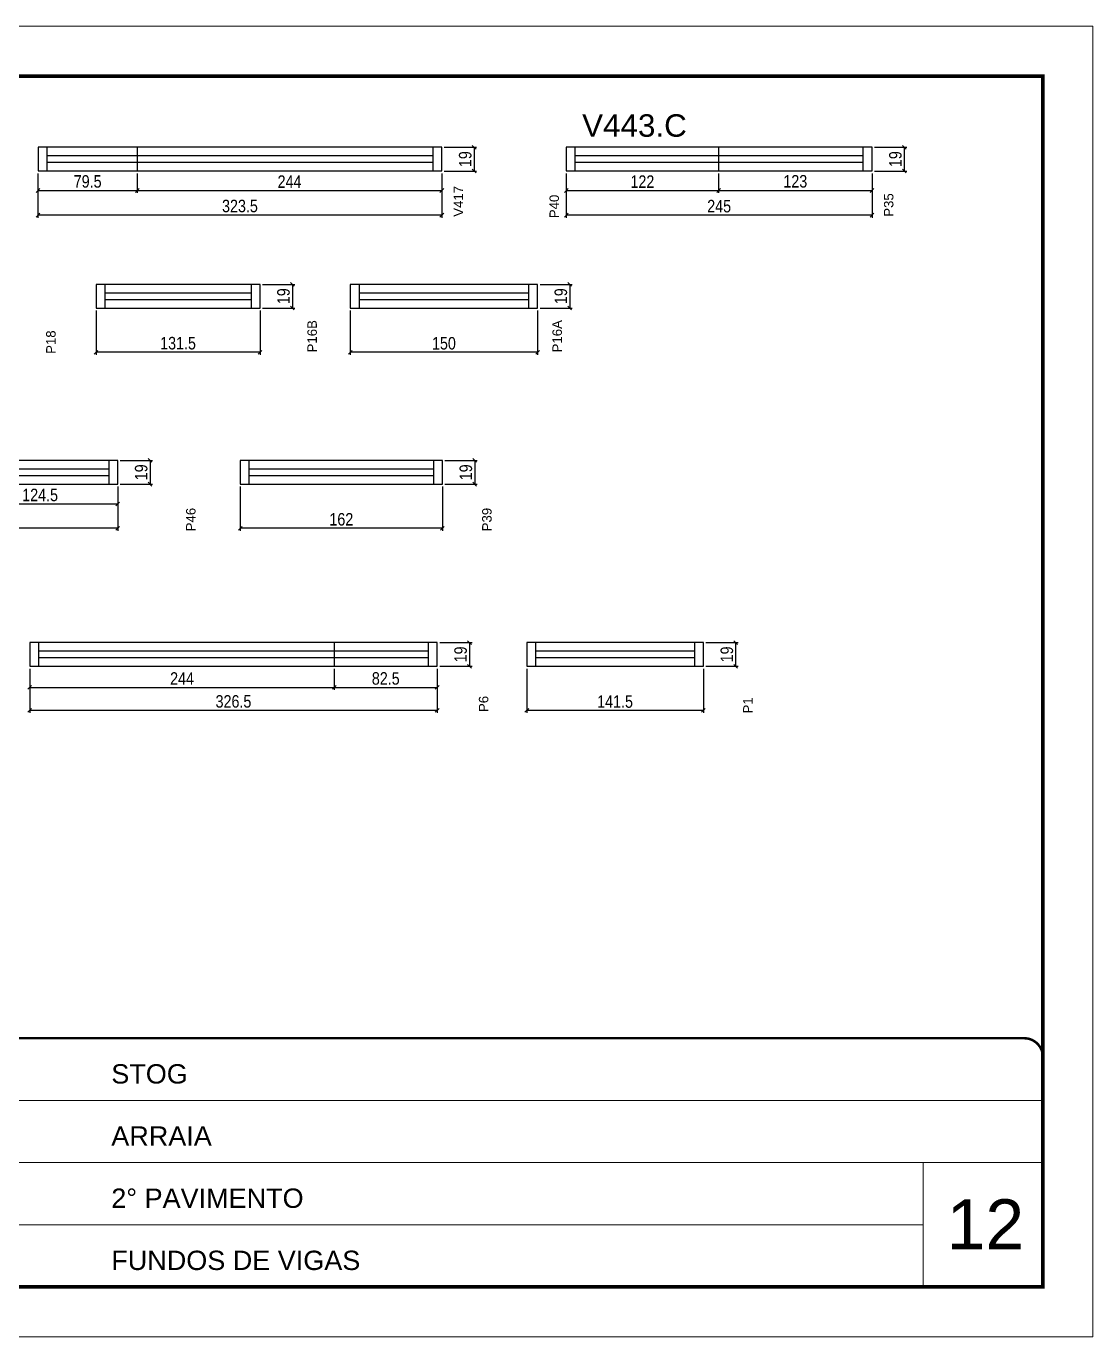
# Model space of a CAD drawing. Extents: x -3394 to 16474, y 3662 to 14397.
# Drawn here: x 9658 to 10512, y 11049 to 12099 of the extents above; entities that cross this region are included whole.
import ezdxf

# ---------------------------------------------------------------- set-up
doc = ezdxf.new("R2010")
doc.units = 0
doc.linetypes.add('CONTINUO', pattern=[0])
doc.linetypes.add('DASHED', pattern=[0.75, 0.5, -0.25])
doc.layers.get('0').update_dxf_attribs({"linetype": 'CONTINUOUS'})
doc.layers.get('Defpoints').update_dxf_attribs({"linetype": 'CONTINUOUS'})
for name, color, linetype, lineweight in [('CARIMBO', 255, 'CONTINUOUS', 9), ('Folhas', 255, 'CONTINUOUS', 9), ('SARRAFO DE PRESSAO', 251, 'DASHED', 9)]:
    doc.layers.add(name, color=color, linetype=linetype, lineweight=lineweight)
for name, color, linetype in [('COTA', 241, 'CONTINUOUS'), ('NOMENCLATURA', 7, 'CONTINUOUS'), ('Painéis', 200, 'CONTINUOUS'), ('SARR_2.2x7', 40, 'CONTINUOUS')]:
    doc.layers.add(name, color=color, linetype=linetype)
doc.styles.add('ARIAL', font='arial.ttf')
doc.styles.add('COTA TECNICA', font='techl___.ttf', dxfattribs={"height": 10})
doc.dimstyles.new('PAINEL', dxfattribs={"dimtxt": 10, "dimasz": 3, "dimexe": 3, "dimexo": 3, "dimgap": 3, "dimtad": 1, "dimdec": 1, "dimzin": 12, "dimdsep": 46, "dimtxsty": 'COTA TECNICA', "dimblk1": 'OBLIQUE', "dimblk2": 'OBLIQUE', "dimsah": 1, "dimcen": 0.9, "dimclrd": 4, "dimclre": 4, "dimclrt": 240, "dimadec": 1, "dimazin": 3, "dimtfac": 1, "dimtdec": 1, "dimtmove": 0, "dimatfit": 3, "dimfxl": 1, "dimtolj": 1, "dimtzin": 12, "dimarcsym": 0})

# ---------------------------------------------------------------- blocks, each defined once
blk = doc.blocks.new('9999999999')
at = {"color": 30, "linetype": 'CONTINUO'}
for p, q in [((98564.6, 34379.6), (99584, 34379.6)), ((98564.6, 34329.8), (99488, 34329.8)), ((99584, 34329.8), (99488, 34329.8)), ((99488, 34329.8), (99488, 34230.2)), ((98564.6, 34280), (99488, 34280))]:
    blk.add_line(p, q, dxfattribs=at)
at = {"color": 30, "linetype": 'CONTINUO', "const_width": 2}
blk.add_lwpolyline([(99584, 34230.2), (99584, 34414.4, 0.414214), (99569, 34429.4), (98229, 34429.4, 0.414214), (98214, 34414.4), (98214, 34245.2, 0.414214), (98229, 34230.2), (99584, 34230.2)], format="xyb", dxfattribs=at)
at = {"layer": 'Folhas'}
blk.add_lwpolyline([(98139, 34190.2), (99624, 34190.2), (99624, 35240.2), (98139, 35240.2)], close=True, dxfattribs=at)
at = {"layer": 'Folhas', "color": 30, "const_width": 3}
blk.add_lwpolyline([(98214, 34230.2), (99584, 34230.2), (99584, 35200.2), (98214, 35200.2)], close=True, dxfattribs=at)
at = {"color": 7, "linetype": 'Continuous', "ltscale": 5, "style": 'ARIAL'}
for s, height, p in [('STOG', 15.48, (98837.7, 34393.1)), ('ARRAIA', 15.48, (98837.7, 34343.3)), ('2° PAVIMENTO', 15.483, (98837.7, 34293.5)), ('FUNDOS DE VIGAS', 15.483, (98837.7, 34243.7))]:
    blk.add_text(s, height=height, dxfattribs=at).set_placement(p)
blk = doc.blocks.new('_Oblique')
at = {"color": 0, "linetype": 'ByBlock', "lineweight": -2}
blk.add_line((-0.5, -0.5), (0.5, 0.5), dxfattribs=at)
blk = doc.blocks.new('*D261')
at = {"layer": 'COTA', "color": 4, "linetype": 'Continuous', "lineweight": -2, "transparency": 16777216}
for p, q in [((9992.7, 12002.4), (10018.6, 12002.4)), ((10016.6, 12002.4), (10016.6, 11983.4)), ((9992.7, 11983.4), (10018.6, 11983.4))]:
    blk.add_line(p, q, dxfattribs=at)
at = {"layer": 'Defpoints', "color": 0, "linetype": 'Continuous', "transparency": 16777216}
for p in [(9990.7, 12002.4), (9990.7, 11983.4), (10016.6, 11983.4)]:
    blk.add_point(p, dxfattribs=at)
at = {"layer": 'COTA', "color": 4, "linetype": 'Continuous', "lineweight": -2, "transparency": 16777216, "xscale": 3, "yscale": 3, "zscale": 3}
for p, rotation in [((10016.6, 12002.4), 90), ((10016.6, 11983.4), 270)]:
    blk.add_blockref('_Oblique', p, dxfattribs=dict(at, rotation=rotation))
at = {"layer": 'COTA', "color": 240, "linetype": 'Continuous', "transparency": 16777216, "insert": (10009.5, 11992.9), "char_height": 10, "attachment_point": 5, "rotation": 90, "style": 'COTA TECNICA'}
blk.add_mtext('\\A1;19', dxfattribs=at)
blk = doc.blocks.new('*D262')
at = {"layer": 'COTA', "color": 4, "linetype": 'Continuous', "lineweight": -2, "transparency": 16777216}
for p, q in [((9667.2, 11981.4), (9667.2, 11946)), ((9990.7, 11981.4), (9990.7, 11946)), ((9990.7, 11948), (9667.2, 11948))]:
    blk.add_line(p, q, dxfattribs=at)
at = {"layer": 'Defpoints', "color": 0, "linetype": 'Continuous', "transparency": 16777216}
for p in [(9667.2, 11983.4), (9990.7, 11983.4), (9667.2, 11948)]:
    blk.add_point(p, dxfattribs=at)
at = {"layer": 'COTA', "color": 4, "linetype": 'Continuous', "lineweight": -2, "transparency": 16777216, "xscale": 3, "yscale": 3, "zscale": 3, "rotation": 180}
blk.add_blockref('_Oblique', (9667.2, 11948), dxfattribs=at)
at = {"layer": 'COTA', "color": 4, "linetype": 'Continuous', "lineweight": -2, "transparency": 16777216, "xscale": 3, "yscale": 3, "zscale": 3}
blk.add_blockref('_Oblique', (9990.7, 11948), dxfattribs=at)
at = {"layer": 'COTA', "color": 240, "linetype": 'Continuous', "transparency": 16777216, "insert": (9829, 11955.3), "char_height": 10, "attachment_point": 5, "style": 'COTA TECNICA'}
blk.add_mtext('\\A1;323.5', dxfattribs=at)
blk = doc.blocks.new('*D263')
at = {"layer": 'COTA', "color": 4, "linetype": 'Continuous', "lineweight": -2, "transparency": 16777216}
for p, q in [((9667.2, 11981.4), (9667.2, 11965.8)), ((9746.7, 11981.4), (9746.7, 11965.8)), ((9667.2, 11967.8), (9746.7, 11967.8))]:
    blk.add_line(p, q, dxfattribs=at)
at = {"layer": 'Defpoints', "color": 0, "linetype": 'Continuous', "transparency": 16777216}
for p in [(9667.2, 11983.4), (9746.7, 11983.4), (9746.7, 11967.8)]:
    blk.add_point(p, dxfattribs=at)
at = {"layer": 'COTA', "color": 4, "linetype": 'Continuous', "lineweight": -2, "transparency": 16777216, "xscale": 3, "yscale": 3, "zscale": 3, "rotation": 180}
blk.add_blockref('_Oblique', (9667.2, 11967.8), dxfattribs=at)
at = {"layer": 'COTA', "color": 4, "linetype": 'Continuous', "lineweight": -2, "transparency": 16777216, "xscale": 3, "yscale": 3, "zscale": 3}
blk.add_blockref('_Oblique', (9746.7, 11967.8), dxfattribs=at)
at = {"layer": 'COTA', "color": 240, "linetype": 'Continuous', "transparency": 16777216, "insert": (9707, 11975), "char_height": 10, "attachment_point": 5, "style": 'COTA TECNICA'}
blk.add_mtext('\\A1;79.5', dxfattribs=at)
blk = doc.blocks.new('*D264')
at = {"layer": 'COTA', "color": 4, "linetype": 'Continuous', "lineweight": -2, "transparency": 16777216}
for p, q in [((9746.7, 11981.4), (9746.7, 11965.8)), ((9990.7, 11981.4), (9990.7, 11965.8)), ((9746.7, 11967.8), (9990.7, 11967.8))]:
    blk.add_line(p, q, dxfattribs=at)
at = {"layer": 'Defpoints', "color": 0, "linetype": 'Continuous', "transparency": 16777216}
for p in [(9746.7, 11983.4), (9990.7, 11983.4), (9990.7, 11967.8)]:
    blk.add_point(p, dxfattribs=at)
at = {"layer": 'COTA', "color": 4, "linetype": 'Continuous', "lineweight": -2, "transparency": 16777216, "xscale": 3, "yscale": 3, "zscale": 3, "rotation": 180}
blk.add_blockref('_Oblique', (9746.7, 11967.8), dxfattribs=at)
at = {"layer": 'COTA', "color": 4, "linetype": 'Continuous', "lineweight": -2, "transparency": 16777216, "xscale": 3, "yscale": 3, "zscale": 3}
blk.add_blockref('_Oblique', (9990.7, 11967.8), dxfattribs=at)
at = {"layer": 'COTA', "color": 240, "linetype": 'Continuous', "transparency": 16777216, "insert": (9868.7, 11974.9), "char_height": 10, "attachment_point": 5, "style": 'COTA TECNICA'}
blk.add_mtext('\\A1;244', dxfattribs=at)
blk = doc.blocks.new('*D269')
at = {"layer": 'COTA', "color": 4, "linetype": 'Continuous', "lineweight": -2, "transparency": 16777216}
for p, q in [((9847.1, 11892.6), (9873, 11892.6)), ((9871, 11892.6), (9871, 11873.6)), ((9847.1, 11873.6), (9873, 11873.6))]:
    blk.add_line(p, q, dxfattribs=at)
at = {"layer": 'Defpoints', "color": 0, "linetype": 'Continuous', "transparency": 16777216}
for p in [(9845.1, 11892.6), (9845.1, 11873.6), (9871, 11873.6)]:
    blk.add_point(p, dxfattribs=at)
at = {"layer": 'COTA', "color": 4, "linetype": 'Continuous', "lineweight": -2, "transparency": 16777216, "xscale": 3, "yscale": 3, "zscale": 3}
for p, rotation in [((9871, 11892.6), 90), ((9871, 11873.6), 270)]:
    blk.add_blockref('_Oblique', p, dxfattribs=dict(at, rotation=rotation))
at = {"layer": 'COTA', "color": 240, "linetype": 'Continuous', "transparency": 16777216, "insert": (9863.9, 11883.1), "char_height": 10, "attachment_point": 5, "rotation": 90, "style": 'COTA TECNICA'}
blk.add_mtext('\\A1;19', dxfattribs=at)
blk = doc.blocks.new('*D270')
at = {"layer": 'COTA', "color": 4, "linetype": 'Continuous', "lineweight": -2, "transparency": 16777216}
for p, q in [((9713.7, 11871.6), (9713.7, 11836.2)), ((9845.1, 11871.6), (9845.1, 11836.2)), ((9845.1, 11838.2), (9713.7, 11838.2))]:
    blk.add_line(p, q, dxfattribs=at)
at = {"layer": 'Defpoints', "color": 0, "linetype": 'Continuous', "transparency": 16777216}
for p in [(9713.7, 11873.6), (9845.1, 11873.6), (9713.7, 11838.2)]:
    blk.add_point(p, dxfattribs=at)
at = {"layer": 'COTA', "color": 4, "linetype": 'Continuous', "lineweight": -2, "transparency": 16777216, "xscale": 3, "yscale": 3, "zscale": 3, "rotation": 180}
blk.add_blockref('_Oblique', (9713.7, 11838.2), dxfattribs=at)
at = {"layer": 'COTA', "color": 4, "linetype": 'Continuous', "lineweight": -2, "transparency": 16777216, "xscale": 3, "yscale": 3, "zscale": 3}
blk.add_blockref('_Oblique', (9845.1, 11838.2), dxfattribs=at)
at = {"layer": 'COTA', "color": 240, "linetype": 'Continuous', "transparency": 16777216, "insert": (9779.4, 11845.4), "char_height": 10, "attachment_point": 5, "style": 'COTA TECNICA'}
blk.add_mtext('\\A1;131.5', dxfattribs=at)
blk = doc.blocks.new('*D271')
at = {"layer": 'COTA', "color": 4, "linetype": 'Continuous', "lineweight": -2, "transparency": 16777216}
for p, q in [((10069.4, 11892.6), (10095.2, 11892.6)), ((10093.2, 11892.6), (10093.2, 11873.6)), ((10069.4, 11873.6), (10095.2, 11873.6))]:
    blk.add_line(p, q, dxfattribs=at)
at = {"layer": 'Defpoints', "color": 0, "linetype": 'Continuous', "transparency": 16777216}
for p in [(10067.4, 11892.6), (10067.4, 11873.6), (10093.2, 11873.6)]:
    blk.add_point(p, dxfattribs=at)
at = {"layer": 'COTA', "color": 4, "linetype": 'Continuous', "lineweight": -2, "transparency": 16777216, "xscale": 3, "yscale": 3, "zscale": 3}
for p, rotation in [((10093.2, 11892.6), 90), ((10093.2, 11873.6), 270)]:
    blk.add_blockref('_Oblique', p, dxfattribs=dict(at, rotation=rotation))
at = {"layer": 'COTA', "color": 240, "linetype": 'Continuous', "transparency": 16777216, "insert": (10086.1, 11883.1), "char_height": 10, "attachment_point": 5, "rotation": 90, "style": 'COTA TECNICA'}
blk.add_mtext('\\A1;19', dxfattribs=at)
blk = doc.blocks.new('*D272')
at = {"layer": 'COTA', "color": 4, "linetype": 'Continuous', "lineweight": -2, "transparency": 16777216}
for p, q in [((9917.4, 11871.6), (9917.4, 11836.2)), ((10067.4, 11871.6), (10067.4, 11836.2)), ((10067.4, 11838.2), (9917.4, 11838.2))]:
    blk.add_line(p, q, dxfattribs=at)
at = {"layer": 'Defpoints', "color": 0, "linetype": 'Continuous', "transparency": 16777216}
for p in [(9917.4, 11873.6), (10067.4, 11873.6), (9917.4, 11838.2)]:
    blk.add_point(p, dxfattribs=at)
at = {"layer": 'COTA', "color": 4, "linetype": 'Continuous', "lineweight": -2, "transparency": 16777216, "xscale": 3, "yscale": 3, "zscale": 3, "rotation": 180}
blk.add_blockref('_Oblique', (9917.4, 11838.2), dxfattribs=at)
at = {"layer": 'COTA', "color": 4, "linetype": 'Continuous', "lineweight": -2, "transparency": 16777216, "xscale": 3, "yscale": 3, "zscale": 3}
blk.add_blockref('_Oblique', (10067.4, 11838.2), dxfattribs=at)
at = {"layer": 'COTA', "color": 240, "linetype": 'Continuous', "transparency": 16777216, "insert": (9992.4, 11845.3), "char_height": 10, "attachment_point": 5, "style": 'COTA TECNICA'}
blk.add_mtext('\\A1;150', dxfattribs=at)
blk = doc.blocks.new('*D275')
at = {"layer": 'COTA', "color": 4, "linetype": 'Continuous', "lineweight": -2, "transparency": 16777216}
for p, q in [((9733.1, 11751.5), (9759, 11751.5)), ((9757, 11751.5), (9757, 11732.5)), ((9733.1, 11732.5), (9759, 11732.5))]:
    blk.add_line(p, q, dxfattribs=at)
at = {"layer": 'Defpoints', "color": 0, "linetype": 'Continuous', "transparency": 16777216}
for p in [(9731.1, 11751.5), (9731.1, 11732.5), (9757, 11732.5)]:
    blk.add_point(p, dxfattribs=at)
at = {"layer": 'COTA', "color": 4, "linetype": 'Continuous', "lineweight": -2, "transparency": 16777216, "xscale": 3, "yscale": 3, "zscale": 3}
for p, rotation in [((9757, 11751.5), 90), ((9757, 11732.5), 270)]:
    blk.add_blockref('_Oblique', p, dxfattribs=dict(at, rotation=rotation))
at = {"layer": 'COTA', "color": 240, "linetype": 'Continuous', "transparency": 16777216, "insert": (9749.9, 11742), "char_height": 10, "attachment_point": 5, "rotation": 90, "style": 'COTA TECNICA'}
blk.add_mtext('\\A1;19', dxfattribs=at)
blk = doc.blocks.new('*D276')
at = {"layer": 'COTA', "color": 4, "linetype": 'Continuous', "lineweight": -2, "transparency": 16777216}
for p, q in [((9362.7, 11730.5), (9362.7, 11695.2)), ((9731.1, 11730.5), (9731.1, 11695.2)), ((9731.1, 11697.2), (9362.7, 11697.2))]:
    blk.add_line(p, q, dxfattribs=at)
at = {"layer": 'Defpoints', "color": 0, "linetype": 'Continuous', "transparency": 16777216}
for p in [(9362.7, 11732.5), (9731.1, 11732.5), (9362.7, 11697.2)]:
    blk.add_point(p, dxfattribs=at)
at = {"layer": 'COTA', "color": 4, "linetype": 'Continuous', "lineweight": -2, "transparency": 16777216, "xscale": 3, "yscale": 3, "zscale": 3, "rotation": 180}
blk.add_blockref('_Oblique', (9362.7, 11697.2), dxfattribs=at)
at = {"layer": 'COTA', "color": 4, "linetype": 'Continuous', "lineweight": -2, "transparency": 16777216, "xscale": 3, "yscale": 3, "zscale": 3}
blk.add_blockref('_Oblique', (9731.1, 11697.2), dxfattribs=at)
at = {"layer": 'COTA', "color": 240, "linetype": 'Continuous', "transparency": 16777216, "insert": (9546.9, 11704.4), "char_height": 10, "attachment_point": 5, "style": 'COTA TECNICA'}
blk.add_mtext('\\A1;368.5', dxfattribs=at)
blk = doc.blocks.new('*D279')
at = {"layer": 'COTA', "color": 4, "linetype": 'Continuous', "lineweight": -2, "transparency": 16777216}
for p, q in [((9993.2, 11751.5), (10019.1, 11751.5)), ((10017.1, 11751.5), (10017.1, 11732.5)), ((9993.2, 11732.5), (10019.1, 11732.5))]:
    blk.add_line(p, q, dxfattribs=at)
at = {"layer": 'Defpoints', "color": 0, "linetype": 'Continuous', "transparency": 16777216}
for p in [(9991.2, 11751.5), (9991.2, 11732.5), (10017.1, 11732.5)]:
    blk.add_point(p, dxfattribs=at)
at = {"layer": 'COTA', "color": 4, "linetype": 'Continuous', "lineweight": -2, "transparency": 16777216, "xscale": 3, "yscale": 3, "zscale": 3}
for p, rotation in [((10017.1, 11751.5), 90), ((10017.1, 11732.5), 270)]:
    blk.add_blockref('_Oblique', p, dxfattribs=dict(at, rotation=rotation))
at = {"layer": 'COTA', "color": 240, "linetype": 'Continuous', "transparency": 16777216, "insert": (10010, 11742), "char_height": 10, "attachment_point": 5, "rotation": 90, "style": 'COTA TECNICA'}
blk.add_mtext('\\A1;19', dxfattribs=at)
blk = doc.blocks.new('*D280')
at = {"layer": 'COTA', "color": 4, "linetype": 'Continuous', "lineweight": -2, "transparency": 16777216}
for p, q in [((9829.2, 11730.5), (9829.2, 11695.2)), ((9991.2, 11730.5), (9991.2, 11695.2)), ((9991.2, 11697.2), (9829.2, 11697.2))]:
    blk.add_line(p, q, dxfattribs=at)
at = {"layer": 'Defpoints', "color": 0, "linetype": 'Continuous', "transparency": 16777216}
for p in [(9829.2, 11732.5), (9991.2, 11732.5), (9829.2, 11697.2)]:
    blk.add_point(p, dxfattribs=at)
at = {"layer": 'COTA', "color": 4, "linetype": 'Continuous', "lineweight": -2, "transparency": 16777216, "xscale": 3, "yscale": 3, "zscale": 3, "rotation": 180}
blk.add_blockref('_Oblique', (9829.2, 11697.2), dxfattribs=at)
at = {"layer": 'COTA', "color": 4, "linetype": 'Continuous', "lineweight": -2, "transparency": 16777216, "xscale": 3, "yscale": 3, "zscale": 3}
blk.add_blockref('_Oblique', (9991.2, 11697.2), dxfattribs=at)
at = {"layer": 'COTA', "color": 240, "linetype": 'Continuous', "transparency": 16777216, "insert": (9910.2, 11704.3), "char_height": 10, "attachment_point": 5, "style": 'COTA TECNICA'}
blk.add_mtext('\\A1;162', dxfattribs=at)
blk = doc.blocks.new('*D281')
at = {"layer": 'COTA', "color": 4, "linetype": 'Continuous', "lineweight": -2, "transparency": 16777216}
for p, q in [((10337.4, 12002.4), (10363.2, 12002.4)), ((10361.2, 12002.4), (10361.2, 11983.4)), ((10337.4, 11983.4), (10363.2, 11983.4))]:
    blk.add_line(p, q, dxfattribs=at)
at = {"layer": 'Defpoints', "color": 0, "linetype": 'Continuous', "transparency": 16777216}
for p in [(10335.4, 12002.4), (10335.4, 11983.4), (10361.2, 11983.4)]:
    blk.add_point(p, dxfattribs=at)
at = {"layer": 'COTA', "color": 4, "linetype": 'Continuous', "lineweight": -2, "transparency": 16777216, "xscale": 3, "yscale": 3, "zscale": 3}
for p, rotation in [((10361.2, 12002.4), 90), ((10361.2, 11983.4), 270)]:
    blk.add_blockref('_Oblique', p, dxfattribs=dict(at, rotation=rotation))
at = {"layer": 'COTA', "color": 240, "linetype": 'Continuous', "transparency": 16777216, "insert": (10354.1, 11992.9), "char_height": 10, "attachment_point": 5, "rotation": 90, "style": 'COTA TECNICA'}
blk.add_mtext('\\A1;19', dxfattribs=at)
blk = doc.blocks.new('*D282')
at = {"layer": 'COTA', "color": 4, "linetype": 'Continuous', "lineweight": -2, "transparency": 16777216}
for p, q in [((10090.4, 11981.4), (10090.4, 11946)), ((10335.4, 11981.4), (10335.4, 11946)), ((10335.4, 11948), (10090.4, 11948))]:
    blk.add_line(p, q, dxfattribs=at)
at = {"layer": 'Defpoints', "color": 0, "linetype": 'Continuous', "transparency": 16777216}
for p in [(10090.4, 11983.4), (10335.4, 11983.4), (10090.4, 11948)]:
    blk.add_point(p, dxfattribs=at)
at = {"layer": 'COTA', "color": 4, "linetype": 'Continuous', "lineweight": -2, "transparency": 16777216, "xscale": 3, "yscale": 3, "zscale": 3, "rotation": 180}
blk.add_blockref('_Oblique', (10090.4, 11948), dxfattribs=at)
at = {"layer": 'COTA', "color": 4, "linetype": 'Continuous', "lineweight": -2, "transparency": 16777216, "xscale": 3, "yscale": 3, "zscale": 3}
blk.add_blockref('_Oblique', (10335.4, 11948), dxfattribs=at)
at = {"layer": 'COTA', "color": 240, "linetype": 'Continuous', "transparency": 16777216, "insert": (10212.9, 11955.2), "char_height": 10, "attachment_point": 5, "style": 'COTA TECNICA'}
blk.add_mtext('\\A1;245', dxfattribs=at)
blk = doc.blocks.new('*D283')
at = {"layer": 'COTA', "color": 4, "linetype": 'Continuous', "lineweight": -2, "transparency": 16777216}
for p, q in [((10090.4, 11981.4), (10090.4, 11965.8)), ((10212.4, 11981.4), (10212.4, 11965.8)), ((10090.4, 11967.8), (10212.4, 11967.8))]:
    blk.add_line(p, q, dxfattribs=at)
at = {"layer": 'Defpoints', "color": 0, "linetype": 'Continuous', "transparency": 16777216}
for p in [(10090.4, 11983.4), (10212.4, 11983.4), (10212.4, 11967.8)]:
    blk.add_point(p, dxfattribs=at)
at = {"layer": 'COTA', "color": 4, "linetype": 'Continuous', "lineweight": -2, "transparency": 16777216, "xscale": 3, "yscale": 3, "zscale": 3, "rotation": 180}
blk.add_blockref('_Oblique', (10090.4, 11967.8), dxfattribs=at)
at = {"layer": 'COTA', "color": 4, "linetype": 'Continuous', "lineweight": -2, "transparency": 16777216, "xscale": 3, "yscale": 3, "zscale": 3}
blk.add_blockref('_Oblique', (10212.4, 11967.8), dxfattribs=at)
at = {"layer": 'COTA', "color": 240, "linetype": 'Continuous', "transparency": 16777216, "insert": (10151.4, 11974.9), "char_height": 10, "attachment_point": 5, "style": 'COTA TECNICA'}
blk.add_mtext('\\A1;122', dxfattribs=at)
blk = doc.blocks.new('*D284')
at = {"layer": 'COTA', "color": 4, "linetype": 'Continuous', "lineweight": -2, "transparency": 16777216}
for p, q in [((10212.4, 11981.4), (10212.4, 11965.8)), ((10335.4, 11981.4), (10335.4, 11965.8)), ((10212.4, 11967.8), (10335.4, 11967.8))]:
    blk.add_line(p, q, dxfattribs=at)
at = {"layer": 'Defpoints', "color": 0, "linetype": 'Continuous', "transparency": 16777216}
for p in [(10212.4, 11983.4), (10335.4, 11983.4), (10335.4, 11967.8)]:
    blk.add_point(p, dxfattribs=at)
at = {"layer": 'COTA', "color": 4, "linetype": 'Continuous', "lineweight": -2, "transparency": 16777216, "xscale": 3, "yscale": 3, "zscale": 3, "rotation": 180}
blk.add_blockref('_Oblique', (10212.4, 11967.8), dxfattribs=at)
at = {"layer": 'COTA', "color": 4, "linetype": 'Continuous', "lineweight": -2, "transparency": 16777216, "xscale": 3, "yscale": 3, "zscale": 3}
blk.add_blockref('_Oblique', (10335.4, 11967.8), dxfattribs=at)
at = {"layer": 'COTA', "color": 240, "linetype": 'Continuous', "transparency": 16777216, "insert": (10273.9, 11975.1), "char_height": 10, "attachment_point": 5, "style": 'COTA TECNICA'}
blk.add_mtext('\\A1;123', dxfattribs=at)
blk = doc.blocks.new('*D289')
at = {"layer": 'COTA', "color": 4, "linetype": 'Continuous', "lineweight": -2, "transparency": 16777216}
for p, q in [((9989, 11605.6), (10014.9, 11605.6)), ((10012.9, 11605.6), (10012.9, 11586.6)), ((9989, 11586.6), (10014.9, 11586.6))]:
    blk.add_line(p, q, dxfattribs=at)
at = {"layer": 'Defpoints', "color": 0, "linetype": 'Continuous', "transparency": 16777216}
for p in [(9987, 11605.6), (9987, 11586.6), (10012.9, 11586.6)]:
    blk.add_point(p, dxfattribs=at)
at = {"layer": 'COTA', "color": 4, "linetype": 'Continuous', "lineweight": -2, "transparency": 16777216, "xscale": 3, "yscale": 3, "zscale": 3}
for p, rotation in [((10012.9, 11605.6), 90), ((10012.9, 11586.6), 270)]:
    blk.add_blockref('_Oblique', p, dxfattribs=dict(at, rotation=rotation))
at = {"layer": 'COTA', "color": 240, "linetype": 'Continuous', "transparency": 16777216, "insert": (10005.8, 11596.1), "char_height": 10, "attachment_point": 5, "rotation": 90, "style": 'COTA TECNICA'}
blk.add_mtext('\\A1;19', dxfattribs=at)
blk = doc.blocks.new('*D290')
at = {"layer": 'COTA', "color": 4, "linetype": 'Continuous', "lineweight": -2, "transparency": 16777216}
for p, q in [((9660.6, 11584.6), (9660.6, 11549.2)), ((9987, 11584.6), (9987, 11549.2)), ((9987, 11551.2), (9660.6, 11551.2))]:
    blk.add_line(p, q, dxfattribs=at)
at = {"layer": 'Defpoints', "color": 0, "linetype": 'Continuous', "transparency": 16777216}
for p in [(9660.6, 11586.6), (9987, 11586.6), (9660.6, 11551.2)]:
    blk.add_point(p, dxfattribs=at)
at = {"layer": 'COTA', "color": 4, "linetype": 'Continuous', "lineweight": -2, "transparency": 16777216, "xscale": 3, "yscale": 3, "zscale": 3, "rotation": 180}
blk.add_blockref('_Oblique', (9660.6, 11551.2), dxfattribs=at)
at = {"layer": 'COTA', "color": 4, "linetype": 'Continuous', "lineweight": -2, "transparency": 16777216, "xscale": 3, "yscale": 3, "zscale": 3}
blk.add_blockref('_Oblique', (9987, 11551.2), dxfattribs=at)
at = {"layer": 'COTA', "color": 240, "linetype": 'Continuous', "transparency": 16777216, "insert": (9823.8, 11558.4), "char_height": 10, "attachment_point": 5, "style": 'COTA TECNICA'}
blk.add_mtext('\\A1;326.5', dxfattribs=at)
blk = doc.blocks.new('*D291')
at = {"layer": 'COTA', "color": 4, "linetype": 'Continuous', "lineweight": -2, "transparency": 16777216}
for p, q in [((9660.6, 11584.6), (9660.6, 11567.7)), ((9904.6, 11584.6), (9904.6, 11567.7)), ((9660.6, 11569.7), (9904.6, 11569.7))]:
    blk.add_line(p, q, dxfattribs=at)
at = {"layer": 'Defpoints', "color": 0, "linetype": 'Continuous', "transparency": 16777216}
for p in [(9660.6, 11586.6), (9904.6, 11586.6), (9904.6, 11569.7)]:
    blk.add_point(p, dxfattribs=at)
at = {"layer": 'COTA', "color": 4, "linetype": 'Continuous', "lineweight": -2, "transparency": 16777216, "xscale": 3, "yscale": 3, "zscale": 3, "rotation": 180}
blk.add_blockref('_Oblique', (9660.6, 11569.7), dxfattribs=at)
at = {"layer": 'COTA', "color": 4, "linetype": 'Continuous', "lineweight": -2, "transparency": 16777216, "xscale": 3, "yscale": 3, "zscale": 3}
blk.add_blockref('_Oblique', (9904.6, 11569.7), dxfattribs=at)
at = {"layer": 'COTA', "color": 240, "linetype": 'Continuous', "transparency": 16777216, "insert": (9782.6, 11576.8), "char_height": 10, "attachment_point": 5, "style": 'COTA TECNICA'}
blk.add_mtext('\\A1;244', dxfattribs=at)
blk = doc.blocks.new('*D292')
at = {"layer": 'COTA', "color": 4, "linetype": 'Continuous', "lineweight": -2, "transparency": 16777216}
for p, q in [((9904.6, 11584.6), (9904.6, 11567.7)), ((9987, 11584.6), (9987, 11567.7)), ((9904.6, 11569.7), (9987, 11569.7))]:
    blk.add_line(p, q, dxfattribs=at)
at = {"layer": 'Defpoints', "color": 0, "linetype": 'Continuous', "transparency": 16777216}
for p in [(9904.6, 11586.6), (9987, 11586.6), (9987, 11569.7)]:
    blk.add_point(p, dxfattribs=at)
at = {"layer": 'COTA', "color": 4, "linetype": 'Continuous', "lineweight": -2, "transparency": 16777216, "xscale": 3, "yscale": 3, "zscale": 3, "rotation": 180}
blk.add_blockref('_Oblique', (9904.6, 11569.7), dxfattribs=at)
at = {"layer": 'COTA', "color": 4, "linetype": 'Continuous', "lineweight": -2, "transparency": 16777216, "xscale": 3, "yscale": 3, "zscale": 3}
blk.add_blockref('_Oblique', (9987, 11569.7), dxfattribs=at)
at = {"layer": 'COTA', "color": 240, "linetype": 'Continuous', "transparency": 16777216, "insert": (9945.8, 11576.8), "char_height": 10, "attachment_point": 5, "style": 'COTA TECNICA'}
blk.add_mtext('\\A1;82.5', dxfattribs=at)
blk = doc.blocks.new('*D293')
at = {"layer": 'COTA', "color": 4, "linetype": 'Continuous', "lineweight": -2, "transparency": 16777216}
for p, q in [((10202.3, 11605.6), (10228.1, 11605.6)), ((10226.1, 11605.6), (10226.1, 11586.6)), ((10202.3, 11586.6), (10228.1, 11586.6))]:
    blk.add_line(p, q, dxfattribs=at)
at = {"layer": 'Defpoints', "color": 0, "linetype": 'Continuous', "transparency": 16777216}
for p in [(10200.3, 11605.6), (10200.3, 11586.6), (10226.1, 11586.6)]:
    blk.add_point(p, dxfattribs=at)
at = {"layer": 'COTA', "color": 4, "linetype": 'Continuous', "lineweight": -2, "transparency": 16777216, "xscale": 3, "yscale": 3, "zscale": 3}
for p, rotation in [((10226.1, 11605.6), 90), ((10226.1, 11586.6), 270)]:
    blk.add_blockref('_Oblique', p, dxfattribs=dict(at, rotation=rotation))
at = {"layer": 'COTA', "color": 240, "linetype": 'Continuous', "transparency": 16777216, "insert": (10219.1, 11596.1), "char_height": 10, "attachment_point": 5, "rotation": 90, "style": 'COTA TECNICA'}
blk.add_mtext('\\A1;19', dxfattribs=at)
blk = doc.blocks.new('*D294')
at = {"layer": 'COTA', "color": 4, "linetype": 'Continuous', "lineweight": -2, "transparency": 16777216}
for p, q in [((10058.8, 11584.6), (10058.8, 11549.2)), ((10200.3, 11584.6), (10200.3, 11549.2)), ((10200.3, 11551.2), (10058.8, 11551.2))]:
    blk.add_line(p, q, dxfattribs=at)
at = {"layer": 'Defpoints', "color": 0, "linetype": 'Continuous', "transparency": 16777216}
for p in [(10058.8, 11586.6), (10200.3, 11586.6), (10058.8, 11551.2)]:
    blk.add_point(p, dxfattribs=at)
at = {"layer": 'COTA', "color": 4, "linetype": 'Continuous', "lineweight": -2, "transparency": 16777216, "xscale": 3, "yscale": 3, "zscale": 3, "rotation": 180}
blk.add_blockref('_Oblique', (10058.8, 11551.2), dxfattribs=at)
at = {"layer": 'COTA', "color": 4, "linetype": 'Continuous', "lineweight": -2, "transparency": 16777216, "xscale": 3, "yscale": 3, "zscale": 3}
blk.add_blockref('_Oblique', (10200.3, 11551.2), dxfattribs=at)
at = {"layer": 'COTA', "color": 240, "linetype": 'Continuous', "transparency": 16777216, "insert": (10129.5, 11558.3), "char_height": 10, "attachment_point": 5, "style": 'COTA TECNICA'}
blk.add_mtext('\\A1;141.5', dxfattribs=at)
blk = doc.blocks.new('*D311')
at = {"layer": 'COTA', "color": 4, "linetype": 'Continuous', "lineweight": -2, "transparency": 16777216}
for p, q in [((9606.7, 11730.5), (9606.7, 11714.7)), ((9731.1, 11730.5), (9731.1, 11714.7)), ((9606.7, 11716.7), (9731.1, 11716.7))]:
    blk.add_line(p, q, dxfattribs=at)
at = {"layer": 'Defpoints', "color": 0, "linetype": 'Continuous', "transparency": 16777216}
for p in [(9606.7, 11732.5), (9731.1, 11732.5), (9731.1, 11716.7)]:
    blk.add_point(p, dxfattribs=at)
at = {"layer": 'COTA', "color": 4, "linetype": 'Continuous', "lineweight": -2, "transparency": 16777216, "xscale": 3, "yscale": 3, "zscale": 3, "rotation": 180}
blk.add_blockref('_Oblique', (9606.7, 11716.7), dxfattribs=at)
at = {"layer": 'COTA', "color": 4, "linetype": 'Continuous', "lineweight": -2, "transparency": 16777216, "xscale": 3, "yscale": 3, "zscale": 3}
blk.add_blockref('_Oblique', (9731.1, 11716.7), dxfattribs=at)
at = {"layer": 'COTA', "color": 240, "linetype": 'Continuous', "transparency": 16777216, "insert": (9668.9, 11723.8), "char_height": 10, "attachment_point": 5, "style": 'COTA TECNICA'}
blk.add_mtext('\\A1;124.5', dxfattribs=at)

msp = doc.modelspace()

# ---------------------------------------------------------------- linework, layer by layer
at = {"layer": 'Painéis', "linetype": 'Continuous'}
for p, q in [((9990.7, 12002.42), (9667.23, 12002.42)), ((9667.23, 12002.42), (9667.23, 11983.42)), ((9746.73, 12002.42), (9746.73, 11983.42)), ((9990.7, 11983.42), (9990.7, 12002.42)), ((10335.36, 12002.42), (10090.4, 12002.42)), ((10090.4, 12002.42), (10090.4, 11983.42)), ((10212.4, 12002.42), (10212.4, 11983.42)), ((10335.36, 11983.42), (10335.36, 12002.42)), ((9667.23, 11983.42), (9990.7, 11983.42)), ((10090.4, 11983.42), (10335.36, 11983.42)), ((9731.13, 11751.54), (9362.66, 11751.54)), ((9731.13, 11732.54), (9731.13, 11751.54)), ((9362.66, 11732.54), (9731.13, 11732.54)), ((9987.05, 11605.6), (9660.58, 11605.6)), ((9660.58, 11605.6), (9660.58, 11586.6)), ((9904.58, 11605.6), (9904.58, 11586.6)), ((9987.05, 11586.6), (9987.05, 11605.6)), ((9660.58, 11586.6), (9987.05, 11586.6))]:
    msp.add_line(p, q, dxfattribs=at)
for points in [[(9713.68, 11873.56), (9845.15, 11873.56), (9845.15, 11892.56), (9713.68, 11892.56)], [(9917.4, 11873.56), (10067.37, 11873.56), (10067.37, 11892.56), (9917.4, 11892.56)], [(9829.24, 11732.54), (9991.2, 11732.54), (9991.2, 11751.54), (9829.24, 11751.54)], [(10058.81, 11586.6), (10200.28, 11586.6), (10200.28, 11605.6), (10058.81, 11605.6)]]:
    msp.add_lwpolyline(points, close=True, dxfattribs=at)
at = {"layer": 'SARR_2.2x7', "ltscale": 25}
for p, q in [((9674.23, 12002.42), (9674.23, 11983.42)), ((9983.7, 11983.42), (9983.7, 12002.42)), ((10097.4, 12002.42), (10097.4, 11983.42)), ((10328.36, 11983.42), (10328.36, 12002.42)), ((9983.7, 11995.42), (9674.23, 11995.42)), ((10328.36, 11995.42), (10097.4, 11995.42)), ((9674.23, 11990.42), (9983.7, 11990.42)), ((10097.4, 11990.42), (10328.36, 11990.42)), ((9720.68, 11892.56), (9720.68, 11873.56)), ((9838.15, 11873.56), (9838.15, 11892.56)), ((9924.4, 11892.56), (9924.4, 11873.56)), ((10060.37, 11873.56), (10060.37, 11892.56)), ((9838.15, 11885.56), (9720.68, 11885.56)), ((9720.68, 11880.56), (9838.15, 11880.56)), ((10060.37, 11885.56), (9924.4, 11885.56)), ((9924.4, 11880.56), (10060.37, 11880.56)), ((9724.13, 11732.54), (9724.13, 11751.54)), ((9836.24, 11751.54), (9836.24, 11732.54)), ((9984.2, 11732.54), (9984.2, 11751.54)), ((9724.13, 11744.54), (9606.66, 11744.54)), ((9606.66, 11739.54), (9724.13, 11739.54)), ((9984.2, 11744.54), (9836.24, 11744.54)), ((9836.24, 11739.54), (9984.2, 11739.54)), ((9667.58, 11605.6), (9667.58, 11586.6)), ((9980.05, 11586.6), (9980.05, 11605.6)), ((10065.81, 11605.6), (10065.81, 11586.6)), ((10193.28, 11586.6), (10193.28, 11605.6)), ((9904.58, 11598.6), (9667.58, 11598.6)), ((9667.58, 11593.6), (9904.58, 11593.6)), ((9980.05, 11598.6), (9904.58, 11598.6)), ((9904.58, 11593.6), (9980.05, 11593.6)), ((10193.28, 11598.6), (10065.81, 11598.6)), ((10065.81, 11593.6), (10193.28, 11593.6))]:
    msp.add_line(p, q, dxfattribs=at)

# ---------------------------------------------------------------- block references
at = {"layer": 'SARRAFO DE PRESSAO', "color": 6, "linetype": 'ByBlock'}
msp.add_blockref('9999999999', (-89111.77, -23140.8), dxfattribs=at)

# ---------------------------------------------------------------- texts
at = {"layer": 'CARIMBO', "style": 'ARIAL'}
msp.add_text('12', height=40, dxfattribs=at).set_placement((10395.07, 11119.55))
at = {"layer": 'NOMENCLATURA', "linetype": 'Continuous', "style": 'ARIAL'}
msp.add_text('V443.C', height=18, dxfattribs=at).set_placement((10103.11, 12010.84))
for s, p in [('V417', (10007.81, 11946.75)), ('P40', (10084.53, 11945.6)), ('P35', (10352.48, 11946.75)), ('P18', (9681.3, 11836.89)), ('P16B', (9890.6, 11838.08)), ('P16A', (10086.89, 11838.08)), ('P46', (9793.41, 11694.72)), ('P39', (10030.59, 11694.72)), ('P6', (10027.97, 11549.93)), ('P1', (10239.67, 11548.79))]:
    msp.add_text(s, height=7.567, rotation=90, dxfattribs=at).set_placement(p)

# ---------------------------------------------------------------- dimensions: what is measured, and where the dimension line sits
at = {"layer": 'COTA', "linetype": 'Continuous'}
for base, p1, p2, picture, middle in [((10016.56, 11983.42), (9990.7, 12002.42), (9990.7, 11983.42), '*D261', (10009.48, 11992.92)), ((10361.23, 11983.42), (10335.36, 12002.42), (10335.36, 11983.42), '*D281', (10354.14, 11992.92)), ((9871.02, 11873.56), (9845.15, 11892.56), (9845.15, 11873.56), '*D269', (9863.93, 11883.06)), ((10093.24, 11873.56), (10067.37, 11892.56), (10067.37, 11873.56), '*D271', (10086.15, 11883.06)), ((9757, 11732.54), (9731.13, 11751.54), (9731.13, 11732.54), '*D275', (9749.91, 11742.04)), ((10017.07, 11732.54), (9991.2, 11751.54), (9991.2, 11732.54), '*D279', (10009.98, 11742.04)), ((10012.91, 11586.6), (9987.05, 11605.6), (9987.05, 11586.6), '*D289', (10005.83, 11596.1)), ((10226.14, 11586.6), (10200.28, 11605.6), (10200.28, 11586.6), '*D293', (10219.06, 11596.1))]:
    dim = msp.add_linear_dim(base=base, p1=p1, p2=p2, angle=90, dimstyle='PAINEL', override={"dimexe": 2, "dimexo": 2, "dimgap": 2, "dimadec": 8, "dimtix": 1, "dimatfit": 2, "dimldrblk": 'Oblique'}, dxfattribs=at)
    dim.commit()
    dim.dimension.update_dxf_attribs({"geometry": picture, "text_midpoint": middle})
for base, p1, p2, override, picture, middle in [((9667.23, 11948.04), (9990.7, 11983.42), (9667.23, 11983.42), {"dimexe": 2, "dimexo": 2, "dimgap": 2, "dimadec": 8, "dimtix": 1, "dimatfit": 2, "dimldrblk": 'Oblique'}, '*D262', (9828.96, 11955.26)), ((9746.73, 11967.83), (9667.23, 11983.42), (9746.73, 11983.42), {"dimexe": 2, "dimexo": 2, "dimgap": 2, "dimadec": 8, "dimtix": 1, "dimatfit": 2, "dimldrblk": 'Oblique'}, '*D263', (9706.98, 11974.97)), ((9990.7, 11967.83), (9746.73, 11983.42), (9990.7, 11983.42), {"dimexe": 2, "dimexo": 2, "dimgap": 2, "dimadec": 8, "dimtix": 1, "dimtmove": 1, "dimatfit": 2, "dimldrblk": 'Oblique'}, '*D264', (9868.71, 11974.9)), ((10090.4, 11948.04), (10335.36, 11983.42), (10090.4, 11983.42), {"dimexe": 2, "dimexo": 2, "dimgap": 2, "dimadec": 8, "dimtix": 1, "dimatfit": 2, "dimldrblk": 'Oblique'}, '*D282', (10212.88, 11955.15)), ((10212.4, 11967.83), (10090.4, 11983.42), (10212.4, 11983.42), {"dimexe": 2, "dimexo": 2, "dimgap": 2, "dimadec": 8, "dimtix": 1, "dimatfit": 2, "dimldrblk": 'Oblique'}, '*D283', (10151.4, 11974.89)), ((10335.36, 11967.83), (10212.4, 11983.42), (10335.36, 11983.42), {"dimexe": 2, "dimexo": 2, "dimgap": 2, "dimadec": 8, "dimtix": 1, "dimtmove": 1, "dimatfit": 2, "dimldrblk": 'Oblique'}, '*D284', (10273.88, 11975.05)), ((9713.68, 11838.22), (9845.15, 11873.56), (9713.68, 11873.56), {"dimexe": 2, "dimexo": 2, "dimgap": 2, "dimadec": 8, "dimtix": 1, "dimatfit": 2, "dimldrblk": 'Oblique'}, '*D270', (9779.42, 11845.44)), ((9917.4, 11838.22), (10067.37, 11873.56), (9917.4, 11873.56), {"dimexe": 2, "dimexo": 2, "dimgap": 2, "dimadec": 8, "dimtix": 1, "dimatfit": 2, "dimldrblk": 'Oblique'}, '*D272', (9992.38, 11845.33)), ((9362.66, 11697.16), (9731.13, 11732.54), (9362.66, 11732.54), {"dimexe": 2, "dimexo": 2, "dimgap": 2, "dimadec": 8, "dimtix": 1, "dimatfit": 2, "dimldrblk": 'Oblique'}, '*D276', (9546.9, 11704.4)), ((9731.13, 11716.67), (9606.66, 11732.54), (9731.13, 11732.54), {"dimexe": 2, "dimexo": 2, "dimgap": 2, "dimadec": 8, "dimtix": 1, "dimtmove": 1, "dimatfit": 2, "dimldrblk": 'Oblique'}, '*D311', (9668.9, 11723.78)), ((9829.24, 11697.16), (9991.2, 11732.54), (9829.24, 11732.54), {"dimexe": 2, "dimexo": 2, "dimgap": 2, "dimadec": 8, "dimtix": 1, "dimatfit": 2, "dimldrblk": 'Oblique'}, '*D280', (9910.22, 11704.26)), ((9660.58, 11551.22), (9987.05, 11586.6), (9660.58, 11586.6), {"dimexe": 2, "dimexo": 2, "dimgap": 2, "dimadec": 8, "dimtix": 1, "dimatfit": 2, "dimldrblk": 'Oblique'}, '*D290', (9823.81, 11558.44)), ((9904.58, 11569.7), (9660.58, 11586.6), (9904.58, 11586.6), {"dimexe": 2, "dimexo": 2, "dimgap": 2, "dimadec": 8, "dimtix": 1, "dimatfit": 2, "dimldrblk": 'Oblique'}, '*D291', (9782.58, 11576.77)), ((9987.05, 11569.7), (9904.58, 11586.6), (9987.05, 11586.6), {"dimexe": 2, "dimexo": 2, "dimgap": 2, "dimadec": 8, "dimtix": 1, "dimtmove": 1, "dimatfit": 2, "dimldrblk": 'Oblique'}, '*D292', (9945.81, 11576.83)), ((10058.81, 11551.22), (10200.28, 11586.6), (10058.81, 11586.6), {"dimexe": 2, "dimexo": 2, "dimgap": 2, "dimadec": 8, "dimtix": 1, "dimatfit": 2, "dimldrblk": 'Oblique'}, '*D294', (10129.54, 11558.33))]:
    dim = msp.add_linear_dim(base=base, p1=p1, p2=p2, dimstyle='PAINEL', override=override, dxfattribs=at)
    dim.commit()
    dim.dimension.update_dxf_attribs({"geometry": picture, "text_midpoint": middle})

doc.saveas('drawing.dxf')
